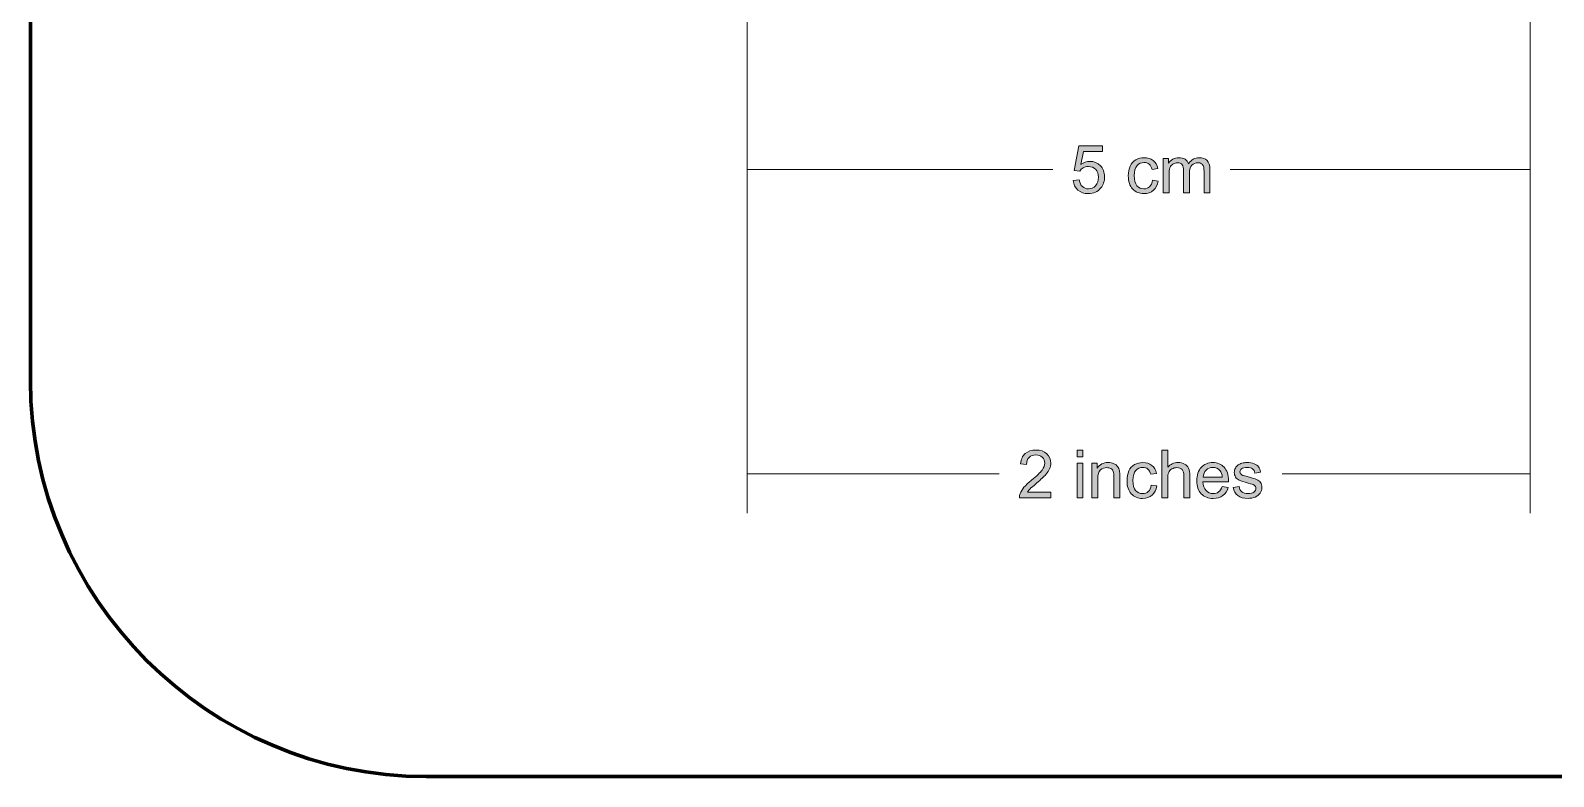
# Model space of a CAD drawing. Header units: millimetres. Extents: x 0 to 420, y -400 to 0.
# Drawn here: x -0.1 to 97.2, y -400.1 to -352.4 of the extents above; entities that cross this region are included whole.
import ezdxf

# ---------------------------------------------------------------- set-up
doc = ezdxf.new("R2010")
doc.units = ezdxf.units.MM
doc.header["$MEASUREMENT"] = 0
doc.layers.add('Layer 1', color=7, linetype='Continuous')

msp = doc.modelspace()

# ---------------------------------------------------------------- hatches: boundary and pattern name
at = {"layer": 'Layer 1', "true_color": 0x3374a9}
h = msp.add_hatch(color=155, dxfattribs=at)
edge = h.paths.add_edge_path()
edge.add_spline(control_points=[(66.537, -361.993), (66.537, -361.993), (66.927, -361.964), (66.927, -361.964), (66.956, -362.154), (67.023, -362.296), (67.127, -362.392), (67.232, -362.487), (67.359, -362.535), (67.51, -362.535), (67.691, -362.535), (67.843, -362.468), (67.966, -362.333), (68.089, -362.197), (68.15, -362.018), (68.15, -361.795), (68.15, -361.583), (68.092, -361.416), (67.974, -361.293), (67.856, -361.17), (67.7, -361.109), (67.506, -361.109), (67.385, -361.109), (67.278, -361.136), (67.182, -361.191), (67.086, -361.246), (67.012, -361.318), (66.957, -361.405), (66.957, -361.405), (66.605, -361.354), (66.605, -361.354), (66.605, -361.354), (66.897, -359.797), (66.897, -359.797), (66.897, -359.797), (68.4, -359.797), (68.4, -359.797), (68.4, -359.797), (68.4, -360.152), (68.4, -360.152), (68.4, -360.152), (67.194, -360.152), (67.194, -360.152), (67.194, -360.152), (67.033, -360.97), (67.033, -360.97), (67.214, -360.842), (67.405, -360.779), (67.604, -360.779), (67.867, -360.779), (68.09, -360.87), (68.272, -361.054), (68.453, -361.237), (68.544, -361.473), (68.544, -361.761), (68.544, -362.035), (68.464, -362.272), (68.305, -362.472), (68.111, -362.717), (67.846, -362.84), (67.51, -362.84), (67.235, -362.84), (67.01, -362.763), (66.836, -362.608), (66.662, -362.454), (66.562, -362.249), (66.537, -361.993), (66.537, -361.993), (66.537, -361.993), (66.537, -361.993)], knot_values=[0, 0, 0, 0, 1, 1, 1, 2, 2, 2, 3, 3, 3, 4, 4, 4, 5, 5, 5, 6, 6, 6, 7, 7, 7, 8, 8, 8, 9, 9, 9, 10, 10, 10, 11, 11, 11, 12, 12, 12, 13, 13, 13, 14, 14, 14, 15, 15, 15, 16, 16, 16, 17, 17, 17, 18, 18, 18, 19, 19, 19, 20, 20, 20, 21, 21, 21, 22, 22, 22, 23, 23, 23, 23], degree=3, periodic=1)
edge = h.paths.add_edge_path()
edge.add_spline(control_points=[(71.605, -361.985), (71.605, -361.985), (71.969, -362.036), (71.969, -362.036), (71.928, -362.286), (71.827, -362.482), (71.662, -362.624), (71.498, -362.765), (71.296, -362.836), (71.056, -362.836), (70.757, -362.836), (70.515, -362.738), (70.333, -362.542), (70.15, -362.346), (70.06, -362.065), (70.06, -361.699), (70.06, -361.462), (70.099, -361.255), (70.177, -361.078), (70.256, -360.901), (70.375, -360.767), (70.536, -360.679), (70.696, -360.59), (70.87, -360.546), (71.059, -360.546), (71.297, -360.546), (71.492, -360.606), (71.643, -360.726), (71.795, -360.847), (71.893, -361.018), (71.935, -361.24), (71.935, -361.24), (71.575, -361.295), (71.575, -361.295), (71.541, -361.148), (71.48, -361.037), (71.392, -360.962), (71.304, -360.888), (71.198, -360.85), (71.074, -360.85), (70.886, -360.85), (70.734, -360.918), (70.616, -361.052), (70.499, -361.186), (70.441, -361.398), (70.441, -361.689), (70.441, -361.984), (70.497, -362.197), (70.61, -362.331), (70.724, -362.464), (70.871, -362.531), (71.052, -362.531), (71.199, -362.531), (71.321, -362.487), (71.418, -362.397), (71.516, -362.308), (71.579, -362.171), (71.605, -361.985), (71.605, -361.985), (71.605, -361.985), (71.605, -361.985)], knot_values=[0, 0, 0, 0, 1, 1, 1, 2, 2, 2, 3, 3, 3, 4, 4, 4, 5, 5, 5, 6, 6, 6, 7, 7, 7, 8, 8, 8, 9, 9, 9, 10, 10, 10, 11, 11, 11, 12, 12, 12, 13, 13, 13, 14, 14, 14, 15, 15, 15, 16, 16, 16, 17, 17, 17, 18, 18, 18, 19, 19, 19, 20, 20, 20, 20], degree=3, periodic=1)
edge = h.paths.add_edge_path()
edge.add_spline(control_points=[(72.286, -362.789), (72.286, -362.789), (72.286, -360.592), (72.286, -360.592), (72.286, -360.592), (72.621, -360.592), (72.621, -360.592), (72.621, -360.592), (72.621, -360.903), (72.621, -360.903), (72.689, -360.795), (72.781, -360.709), (72.895, -360.644), (73.01, -360.578), (73.139, -360.546), (73.285, -360.546), (73.448, -360.546), (73.581, -360.58), (73.685, -360.647), (73.788, -360.714), (73.862, -360.808), (73.904, -360.93), (74.079, -360.674), (74.306, -360.546), (74.585, -360.546), (74.804, -360.546), (74.972, -360.606), (75.089, -360.726), (75.207, -360.847), (75.267, -361.033), (75.267, -361.283), (75.267, -361.283), (75.267, -362.789), (75.267, -362.789), (75.267, -362.789), (74.894, -362.789), (74.894, -362.789), (74.894, -362.789), (74.894, -361.407), (74.894, -361.407), (74.894, -361.258), (74.881, -361.151), (74.857, -361.085), (74.833, -361.02), (74.79, -360.968), (74.725, -360.928), (74.662, -360.887), (74.587, -360.868), (74.502, -360.868), (74.347, -360.868), (74.218, -360.919), (74.116, -361.021), (74.013, -361.124), (73.963, -361.289), (73.963, -361.514), (73.963, -361.514), (73.963, -362.789), (73.963, -362.789), (73.963, -362.789), (73.59, -362.789), (73.59, -362.789), (73.59, -362.789), (73.59, -361.364), (73.59, -361.364), (73.59, -361.198), (73.56, -361.074), (73.499, -360.992), (73.438, -360.909), (73.339, -360.868), (73.201, -360.868), (73.097, -360.868), (73, -360.895), (72.911, -360.95), (72.823, -361.005), (72.758, -361.085), (72.718, -361.192), (72.679, -361.298), (72.659, -361.451), (72.659, -361.651), (72.659, -361.651), (72.659, -362.789), (72.659, -362.789), (72.659, -362.789), (72.286, -362.789), (72.286, -362.789)], knot_values=[0, 0, 0, 0, 1, 1, 1, 2, 2, 2, 3, 3, 3, 4, 4, 4, 5, 5, 5, 6, 6, 6, 7, 7, 7, 8, 8, 8, 9, 9, 9, 10, 10, 10, 11, 11, 11, 12, 12, 12, 13, 13, 13, 14, 14, 14, 15, 15, 15, 16, 16, 16, 17, 17, 17, 18, 18, 18, 19, 19, 19, 20, 20, 20, 21, 21, 21, 22, 22, 22, 23, 23, 23, 24, 24, 24, 25, 25, 25, 26, 26, 26, 27, 27, 27, 28, 28, 28, 28], degree=3, periodic=1)
h = msp.add_hatch(color=155, dxfattribs=at)
edge = h.paths.add_edge_path()
edge.add_spline(control_points=[(65.111, -381.903), (65.111, -381.903), (65.111, -382.259), (65.111, -382.259), (65.111, -382.259), (63.105, -382.259), (63.105, -382.259), (63.102, -382.169), (63.117, -382.083), (63.148, -382), (63.2, -381.864), (63.283, -381.729), (63.396, -381.597), (63.51, -381.465), (63.672, -381.313), (63.883, -381.14), (64.211, -380.87), (64.434, -380.656), (64.55, -380.498), (64.667, -380.34), (64.726, -380.19), (64.726, -380.049), (64.726, -379.901), (64.673, -379.777), (64.567, -379.676), (64.461, -379.575), (64.323, -379.524), (64.153, -379.524), (63.973, -379.524), (63.829, -379.578), (63.721, -379.685), (63.613, -379.791), (63.559, -379.94), (63.558, -380.129), (63.558, -380.129), (63.177, -380.091), (63.177, -380.091), (63.203, -379.806), (63.301, -379.589), (63.472, -379.439), (63.644, -379.29), (63.873, -379.215), (64.162, -379.215), (64.452, -379.215), (64.683, -379.295), (64.852, -379.457), (65.022, -379.618), (65.107, -379.819), (65.107, -380.057), (65.107, -380.179), (65.082, -380.298), (65.032, -380.415), (64.983, -380.533), (64.9, -380.656), (64.785, -380.786), (64.67, -380.915), (64.478, -381.094), (64.212, -381.32), (63.988, -381.507), (63.844, -381.634), (63.781, -381.701), (63.717, -381.768), (63.665, -381.835), (63.623, -381.903), (63.623, -381.903), (65.111, -381.903), (65.111, -381.903), (65.111, -381.903), (65.111, -381.903), (65.111, -381.903)], knot_values=[0, 0, 0, 0, 1, 1, 1, 2, 2, 2, 3, 3, 3, 4, 4, 4, 5, 5, 5, 6, 6, 6, 7, 7, 7, 8, 8, 8, 9, 9, 9, 10, 10, 10, 11, 11, 11, 12, 12, 12, 13, 13, 13, 14, 14, 14, 15, 15, 15, 16, 16, 16, 17, 17, 17, 18, 18, 18, 19, 19, 19, 20, 20, 20, 21, 21, 21, 22, 22, 22, 23, 23, 23, 23], degree=3, periodic=1)
h.paths.add_polyline_path([(66.792, -379.651), (66.792, -379.228), (67.164, -379.228), (67.164, -379.651)])
h.paths.add_polyline_path([(66.792, -382.259), (66.792, -380.062), (67.164, -380.062), (67.164, -382.259)])
edge = h.paths.add_edge_path()
edge.add_spline(control_points=[(67.732, -382.259), (67.732, -382.259), (67.732, -380.062), (67.732, -380.062), (67.732, -380.062), (68.067, -380.062), (68.067, -380.062), (68.067, -380.062), (68.067, -380.374), (68.067, -380.374), (68.228, -380.134), (68.461, -380.015), (68.765, -380.015), (68.897, -380.015), (69.019, -380.039), (69.129, -380.086), (69.24, -380.134), (69.323, -380.196), (69.378, -380.273), (69.434, -380.35), (69.472, -380.442), (69.494, -380.548), (69.508, -380.617), (69.515, -380.737), (69.515, -380.91), (69.515, -380.91), (69.515, -382.259), (69.515, -382.259), (69.515, -382.259), (69.142, -382.259), (69.142, -382.259), (69.142, -382.259), (69.142, -380.924), (69.142, -380.924), (69.142, -380.772), (69.128, -380.659), (69.099, -380.584), (69.07, -380.509), (69.019, -380.449), (68.945, -380.404), (68.872, -380.359), (68.785, -380.337), (68.686, -380.337), (68.528, -380.337), (68.392, -380.387), (68.277, -380.488), (68.162, -380.588), (68.105, -380.779), (68.105, -381.06), (68.105, -381.06), (68.105, -382.259), (68.105, -382.259), (68.105, -382.259), (67.732, -382.259), (67.732, -382.259), (67.732, -382.259), (67.732, -382.259), (67.732, -382.259)], knot_values=[0, 0, 0, 0, 1, 1, 1, 2, 2, 2, 3, 3, 3, 4, 4, 4, 5, 5, 5, 6, 6, 6, 7, 7, 7, 8, 8, 8, 9, 9, 9, 10, 10, 10, 11, 11, 11, 12, 12, 12, 13, 13, 13, 14, 14, 14, 15, 15, 15, 16, 16, 16, 17, 17, 17, 18, 18, 18, 19, 19, 19, 19], degree=3, periodic=1)
edge = h.paths.add_edge_path()
edge.add_spline(control_points=[(71.522, -381.454), (71.522, -381.454), (71.886, -381.505), (71.886, -381.505), (71.846, -381.756), (71.744, -381.951), (71.58, -382.093), (71.415, -382.235), (71.213, -382.305), (70.974, -382.305), (70.674, -382.305), (70.433, -382.207), (70.251, -382.011), (70.068, -381.815), (69.977, -381.534), (69.977, -381.169), (69.977, -380.932), (70.016, -380.725), (70.095, -380.547), (70.173, -380.37), (70.292, -380.237), (70.453, -380.148), (70.613, -380.059), (70.787, -380.015), (70.976, -380.015), (71.214, -380.015), (71.41, -380.075), (71.561, -380.196), (71.712, -380.316), (71.81, -380.488), (71.852, -380.709), (71.852, -380.709), (71.492, -380.764), (71.492, -380.764), (71.458, -380.617), (71.397, -380.506), (71.309, -380.431), (71.221, -380.357), (71.115, -380.32), (70.991, -380.32), (70.804, -380.32), (70.651, -380.387), (70.533, -380.521), (70.416, -380.656), (70.358, -380.867), (70.358, -381.158), (70.358, -381.453), (70.414, -381.667), (70.527, -381.8), (70.641, -381.933), (70.788, -382.001), (70.969, -382.001), (71.116, -382.001), (71.238, -381.956), (71.336, -381.866), (71.434, -381.777), (71.496, -381.64), (71.522, -381.454), (71.522, -381.454), (71.522, -381.454), (71.522, -381.454)], knot_values=[0, 0, 0, 0, 1, 1, 1, 2, 2, 2, 3, 3, 3, 4, 4, 4, 5, 5, 5, 6, 6, 6, 7, 7, 7, 8, 8, 8, 9, 9, 9, 10, 10, 10, 11, 11, 11, 12, 12, 12, 13, 13, 13, 14, 14, 14, 15, 15, 15, 16, 16, 16, 17, 17, 17, 18, 18, 18, 19, 19, 19, 20, 20, 20, 20], degree=3, periodic=1)
edge = h.paths.add_edge_path()
edge.add_spline(control_points=[(72.203, -382.259), (72.203, -382.259), (72.203, -379.228), (72.203, -379.228), (72.203, -379.228), (72.576, -379.228), (72.576, -379.228), (72.576, -379.228), (72.576, -380.318), (72.576, -380.318), (72.749, -380.116), (72.967, -380.015), (73.231, -380.015), (73.392, -380.015), (73.533, -380.047), (73.653, -380.111), (73.772, -380.175), (73.857, -380.263), (73.909, -380.376), (73.96, -380.489), (73.986, -380.654), (73.986, -380.868), (73.986, -380.868), (73.986, -382.259), (73.986, -382.259), (73.986, -382.259), (73.613, -382.259), (73.613, -382.259), (73.613, -382.259), (73.613, -380.87), (73.613, -380.87), (73.613, -380.684), (73.573, -380.548), (73.493, -380.464), (73.413, -380.379), (73.3, -380.337), (73.153, -380.337), (73.044, -380.337), (72.941, -380.365), (72.844, -380.422), (72.748, -380.479), (72.679, -380.557), (72.637, -380.655), (72.597, -380.752), (72.576, -380.887), (72.576, -381.059), (72.576, -381.059), (72.576, -382.259), (72.576, -382.259), (72.576, -382.259), (72.203, -382.259), (72.203, -382.259), (72.203, -382.259), (72.203, -382.259), (72.203, -382.259)], knot_values=[0, 0, 0, 0, 1, 1, 1, 2, 2, 2, 3, 3, 3, 4, 4, 4, 5, 5, 5, 6, 6, 6, 7, 7, 7, 8, 8, 8, 9, 9, 9, 10, 10, 10, 11, 11, 11, 12, 12, 12, 13, 13, 13, 14, 14, 14, 15, 15, 15, 16, 16, 16, 17, 17, 17, 18, 18, 18, 18], degree=3, periodic=1)
edge = h.paths.add_edge_path()
edge.add_spline(control_points=[(76.056, -381.548), (76.056, -381.548), (76.442, -381.598), (76.442, -381.598), (76.382, -381.822), (76.27, -381.996), (76.106, -382.12), (75.942, -382.243), (75.733, -382.305), (75.479, -382.305), (75.158, -382.305), (74.904, -382.206), (74.717, -382.009), (74.529, -381.812), (74.435, -381.535), (74.435, -381.179), (74.435, -380.81), (74.53, -380.524), (74.719, -380.321), (74.909, -380.117), (75.155, -380.015), (75.458, -380.015), (75.751, -380.015), (75.99, -380.114), (76.176, -380.314), (76.361, -380.514), (76.454, -380.795), (76.454, -381.157), (76.454, -381.179), (76.454, -381.212), (76.452, -381.255), (76.452, -381.255), (74.816, -381.255), (74.816, -381.255), (74.83, -381.496), (74.898, -381.681), (75.021, -381.809), (75.143, -381.936), (75.296, -382.001), (75.479, -382.001), (75.615, -382.001), (75.731, -381.964), (75.827, -381.892), (75.924, -381.821), (76, -381.705), (76.056, -381.548), (76.056, -381.548), (76.056, -381.548), (76.056, -381.548)], knot_values=[0, 0, 0, 0, 1, 1, 1, 2, 2, 2, 3, 3, 3, 4, 4, 4, 5, 5, 5, 6, 6, 6, 7, 7, 7, 8, 8, 8, 9, 9, 9, 10, 10, 10, 11, 11, 11, 12, 12, 12, 13, 13, 13, 14, 14, 14, 15, 15, 15, 16, 16, 16, 16], degree=3, periodic=1)
edge = h.paths.add_edge_path()
edge.add_spline(control_points=[(74.837, -380.951), (74.837, -380.951), (76.061, -380.951), (76.061, -380.951), (76.044, -380.766), (75.997, -380.628), (75.92, -380.535), (75.802, -380.392), (75.649, -380.32), (75.46, -380.32), (75.29, -380.32), (75.146, -380.377), (75.03, -380.491), (74.914, -380.606), (74.85, -380.759), (74.837, -380.951), (74.837, -380.951), (74.837, -380.951), (74.837, -380.951)], knot_values=[0, 0, 0, 0, 1, 1, 1, 2, 2, 2, 3, 3, 3, 4, 4, 4, 5, 5, 5, 6, 6, 6, 6], degree=3, periodic=1)
edge = h.paths.add_edge_path()
edge.add_spline(control_points=[(76.764, -381.603), (76.764, -381.603), (77.132, -381.543), (77.132, -381.543), (77.153, -381.691), (77.211, -381.804), (77.305, -381.883), (77.4, -381.961), (77.533, -382.001), (77.702, -382.001), (77.873, -382.001), (78, -381.966), (78.084, -381.896), (78.166, -381.827), (78.208, -381.745), (78.208, -381.651), (78.208, -381.567), (78.17, -381.501), (78.096, -381.453), (78.044, -381.42), (77.917, -381.378), (77.715, -381.327), (77.443, -381.258), (77.254, -381.199), (77.149, -381.149), (77.043, -381.098), (76.964, -381.029), (76.91, -380.94), (76.855, -380.852), (76.828, -380.754), (76.828, -380.647), (76.828, -380.548), (76.85, -380.458), (76.895, -380.375), (76.94, -380.292), (77, -380.223), (77.077, -380.167), (77.135, -380.125), (77.214, -380.089), (77.314, -380.059), (77.414, -380.03), (77.52, -380.015), (77.635, -380.015), (77.807, -380.015), (77.958, -380.04), (78.088, -380.09), (78.218, -380.139), (78.314, -380.207), (78.376, -380.292), (78.438, -380.377), (78.481, -380.491), (78.504, -380.633), (78.504, -380.633), (78.14, -380.684), (78.14, -380.684), (78.124, -380.57), (78.076, -380.48), (77.997, -380.416), (77.918, -380.352), (77.806, -380.32), (77.662, -380.32), (77.492, -380.32), (77.369, -380.348), (77.297, -380.405), (77.224, -380.461), (77.187, -380.527), (77.187, -380.603), (77.187, -380.651), (77.202, -380.694), (77.233, -380.733), (77.263, -380.773), (77.31, -380.806), (77.375, -380.832), (77.412, -380.846), (77.521, -380.878), (77.703, -380.927), (77.966, -380.997), (78.149, -381.055), (78.253, -381.099), (78.358, -381.144), (78.44, -381.21), (78.499, -381.294), (78.559, -381.38), (78.589, -381.485), (78.589, -381.612), (78.589, -381.736), (78.553, -381.852), (78.48, -381.962), (78.407, -382.071), (78.303, -382.156), (78.167, -382.216), (78.03, -382.276), (77.875, -382.305), (77.703, -382.305), (77.418, -382.305), (77.2, -382.246), (77.051, -382.128), (76.901, -382.01), (76.806, -381.835), (76.764, -381.603)], knot_values=[0, 0, 0, 0, 1, 1, 1, 2, 2, 2, 3, 3, 3, 4, 4, 4, 5, 5, 5, 6, 6, 6, 7, 7, 7, 8, 8, 8, 9, 9, 9, 10, 10, 10, 11, 11, 11, 12, 12, 12, 13, 13, 13, 14, 14, 14, 15, 15, 15, 16, 16, 16, 17, 17, 17, 18, 18, 18, 19, 19, 19, 20, 20, 20, 21, 21, 21, 22, 22, 22, 23, 23, 23, 24, 24, 24, 25, 25, 25, 26, 26, 26, 27, 27, 27, 28, 28, 28, 29, 29, 29, 30, 30, 30, 31, 31, 31, 32, 32, 32, 33, 33, 33, 33], degree=3, periodic=1)

# ---------------------------------------------------------------- linework, layer by layer
at = {"color": 1, "lineweight": 211, "true_color": 0xff0000}
msp.add_open_spline([(25.206, -0.067), (25.206, -0.067), (394.678, -0.067), (394.678, -0.067), (408.573, -0.067), (419.942, -11.436), (419.942, -25.331), (419.942, -25.331), (419.942, -374.804), (419.942, -374.804), (419.942, -388.699), (408.573, -400.067), (394.678, -400.067), (394.678, -400.067), (25.206, -400.067), (25.206, -400.067), (11.311, -400.067), (-0.058, -388.699), (-0.058, -374.804), (-0.058, -374.804), (-0.058, -25.331), (-0.058, -25.331), (-0.058, -11.436), (11.311, -0.067), (25.206, -0.067)], degree=3, knots=[0, 0, 0, 0, 1, 1, 1, 2, 2, 2, 3, 3, 3, 4, 4, 4, 5, 5, 5, 6, 6, 6, 7, 7, 7, 8, 8, 8, 8], dxfattribs=at)
at = {"layer": 'Layer 1', "color": 155, "lineweight": 9, "true_color": 0x3374a9}
for points in [[(45.724, -301.293), (45.724, -363.793)], [(95.724, -301.293), (95.724, -363.793)], [(45.724, -320.737), (45.724, -383.237)], [(95.724, -320.737), (95.724, -383.237)], [(45.724, -361.293), (65.246, -361.293)], [(76.558, -361.293), (95.724, -361.293)], [(45.724, -380.737), (61.813, -380.737)], [(79.88, -380.737), (95.724, -380.737)]]:
    msp.add_lwpolyline(points, dxfattribs=at)
at = {"layer": 'Layer 1', "lineweight": 0}
for points in [[(66.792, -379.651), (66.792, -379.228), (67.164, -379.228), (67.164, -379.651), (66.792, -379.651), (66.792, -379.651)], [(66.792, -382.259), (66.792, -380.062), (67.164, -380.062), (67.164, -382.259), (66.792, -382.259), (66.792, -382.259)]]:
    msp.add_lwpolyline(points, dxfattribs=at)
for points, knots in [([(66.537, -361.993), (66.537, -361.993), (66.927, -361.964), (66.927, -361.964), (66.956, -362.154), (67.023, -362.296), (67.127, -362.392), (67.232, -362.487), (67.359, -362.535), (67.51, -362.535), (67.691, -362.535), (67.843, -362.468), (67.966, -362.333), (68.089, -362.197), (68.15, -362.018), (68.15, -361.795), (68.15, -361.583), (68.092, -361.416), (67.974, -361.293), (67.856, -361.17), (67.7, -361.109), (67.506, -361.109), (67.385, -361.109), (67.278, -361.136), (67.182, -361.191), (67.086, -361.246), (67.012, -361.318), (66.957, -361.405), (66.957, -361.405), (66.605, -361.354), (66.605, -361.354), (66.605, -361.354), (66.897, -359.797), (66.897, -359.797), (66.897, -359.797), (68.4, -359.797), (68.4, -359.797), (68.4, -359.797), (68.4, -360.152), (68.4, -360.152), (68.4, -360.152), (67.194, -360.152), (67.194, -360.152), (67.194, -360.152), (67.033, -360.97), (67.033, -360.97), (67.214, -360.842), (67.405, -360.779), (67.604, -360.779), (67.867, -360.779), (68.09, -360.87), (68.272, -361.054), (68.453, -361.237), (68.544, -361.473), (68.544, -361.761), (68.544, -362.035), (68.464, -362.272), (68.305, -362.472), (68.111, -362.717), (67.846, -362.84), (67.51, -362.84), (67.235, -362.84), (67.01, -362.763), (66.836, -362.608), (66.662, -362.454), (66.562, -362.249), (66.537, -361.993), (66.537, -361.993), (66.537, -361.993), (66.537, -361.993)], [0, 0, 0, 0, 1, 1, 1, 2, 2, 2, 3, 3, 3, 4, 4, 4, 5, 5, 5, 6, 6, 6, 7, 7, 7, 8, 8, 8, 9, 9, 9, 10, 10, 10, 11, 11, 11, 12, 12, 12, 13, 13, 13, 14, 14, 14, 15, 15, 15, 16, 16, 16, 17, 17, 17, 18, 18, 18, 19, 19, 19, 20, 20, 20, 21, 21, 21, 22, 22, 22, 23, 23, 23, 23]), ([(71.605, -361.985), (71.605, -361.985), (71.969, -362.036), (71.969, -362.036), (71.928, -362.286), (71.827, -362.482), (71.662, -362.624), (71.498, -362.765), (71.296, -362.836), (71.056, -362.836), (70.757, -362.836), (70.515, -362.738), (70.333, -362.542), (70.15, -362.346), (70.06, -362.065), (70.06, -361.699), (70.06, -361.462), (70.099, -361.255), (70.177, -361.078), (70.256, -360.901), (70.375, -360.767), (70.536, -360.679), (70.696, -360.59), (70.87, -360.546), (71.059, -360.546), (71.297, -360.546), (71.492, -360.606), (71.643, -360.726), (71.795, -360.847), (71.893, -361.018), (71.935, -361.24), (71.935, -361.24), (71.575, -361.295), (71.575, -361.295), (71.541, -361.148), (71.48, -361.037), (71.392, -360.962), (71.304, -360.888), (71.198, -360.85), (71.074, -360.85), (70.886, -360.85), (70.734, -360.918), (70.616, -361.052), (70.499, -361.186), (70.441, -361.398), (70.441, -361.689), (70.441, -361.984), (70.497, -362.197), (70.61, -362.331), (70.724, -362.464), (70.871, -362.531), (71.052, -362.531), (71.199, -362.531), (71.321, -362.487), (71.418, -362.397), (71.516, -362.308), (71.579, -362.171), (71.605, -361.985), (71.605, -361.985), (71.605, -361.985), (71.605, -361.985)], [0, 0, 0, 0, 1, 1, 1, 2, 2, 2, 3, 3, 3, 4, 4, 4, 5, 5, 5, 6, 6, 6, 7, 7, 7, 8, 8, 8, 9, 9, 9, 10, 10, 10, 11, 11, 11, 12, 12, 12, 13, 13, 13, 14, 14, 14, 15, 15, 15, 16, 16, 16, 17, 17, 17, 18, 18, 18, 19, 19, 19, 20, 20, 20, 20]), ([(72.286, -362.789), (72.286, -362.789), (72.286, -360.592), (72.286, -360.592), (72.286, -360.592), (72.621, -360.592), (72.621, -360.592), (72.621, -360.592), (72.621, -360.903), (72.621, -360.903), (72.689, -360.795), (72.781, -360.709), (72.895, -360.644), (73.01, -360.578), (73.139, -360.546), (73.285, -360.546), (73.448, -360.546), (73.581, -360.58), (73.685, -360.647), (73.788, -360.714), (73.862, -360.808), (73.904, -360.93), (74.079, -360.674), (74.306, -360.546), (74.585, -360.546), (74.804, -360.546), (74.972, -360.606), (75.089, -360.726), (75.207, -360.847), (75.267, -361.033), (75.267, -361.283), (75.267, -361.283), (75.267, -362.789), (75.267, -362.789), (75.267, -362.789), (74.894, -362.789), (74.894, -362.789), (74.894, -362.789), (74.894, -361.407), (74.894, -361.407), (74.894, -361.258), (74.881, -361.151), (74.857, -361.085), (74.833, -361.02), (74.79, -360.968), (74.725, -360.928), (74.662, -360.887), (74.587, -360.868), (74.502, -360.868), (74.347, -360.868), (74.218, -360.919), (74.116, -361.021), (74.013, -361.124), (73.963, -361.289), (73.963, -361.514), (73.963, -361.514), (73.963, -362.789), (73.963, -362.789), (73.963, -362.789), (73.59, -362.789), (73.59, -362.789), (73.59, -362.789), (73.59, -361.364), (73.59, -361.364), (73.59, -361.198), (73.56, -361.074), (73.499, -360.992), (73.438, -360.909), (73.339, -360.868), (73.201, -360.868), (73.097, -360.868), (73, -360.895), (72.911, -360.95), (72.823, -361.005), (72.758, -361.085), (72.718, -361.192), (72.679, -361.298), (72.659, -361.451), (72.659, -361.651), (72.659, -361.651), (72.659, -362.789), (72.659, -362.789), (72.659, -362.789), (72.286, -362.789), (72.286, -362.789)], [0, 0, 0, 0, 1, 1, 1, 2, 2, 2, 3, 3, 3, 4, 4, 4, 5, 5, 5, 6, 6, 6, 7, 7, 7, 8, 8, 8, 9, 9, 9, 10, 10, 10, 11, 11, 11, 12, 12, 12, 13, 13, 13, 14, 14, 14, 15, 15, 15, 16, 16, 16, 17, 17, 17, 18, 18, 18, 19, 19, 19, 20, 20, 20, 21, 21, 21, 22, 22, 22, 23, 23, 23, 24, 24, 24, 25, 25, 25, 26, 26, 26, 27, 27, 27, 28, 28, 28, 28]), ([(65.111, -381.903), (65.111, -381.903), (65.111, -382.259), (65.111, -382.259), (65.111, -382.259), (63.105, -382.259), (63.105, -382.259), (63.102, -382.169), (63.117, -382.083), (63.148, -382), (63.2, -381.864), (63.283, -381.729), (63.396, -381.597), (63.51, -381.465), (63.672, -381.313), (63.883, -381.14), (64.211, -380.87), (64.434, -380.656), (64.55, -380.498), (64.667, -380.34), (64.726, -380.19), (64.726, -380.049), (64.726, -379.901), (64.673, -379.777), (64.567, -379.676), (64.461, -379.575), (64.323, -379.524), (64.153, -379.524), (63.973, -379.524), (63.829, -379.578), (63.721, -379.685), (63.613, -379.791), (63.559, -379.94), (63.558, -380.129), (63.558, -380.129), (63.177, -380.091), (63.177, -380.091), (63.203, -379.806), (63.301, -379.589), (63.472, -379.439), (63.644, -379.29), (63.873, -379.215), (64.162, -379.215), (64.452, -379.215), (64.683, -379.295), (64.852, -379.457), (65.022, -379.618), (65.107, -379.819), (65.107, -380.057), (65.107, -380.179), (65.082, -380.298), (65.032, -380.415), (64.983, -380.533), (64.9, -380.656), (64.785, -380.786), (64.67, -380.915), (64.478, -381.094), (64.212, -381.32), (63.988, -381.507), (63.844, -381.634), (63.781, -381.701), (63.717, -381.768), (63.665, -381.835), (63.623, -381.903), (63.623, -381.903), (65.111, -381.903), (65.111, -381.903), (65.111, -381.903), (65.111, -381.903), (65.111, -381.903)], [0, 0, 0, 0, 1, 1, 1, 2, 2, 2, 3, 3, 3, 4, 4, 4, 5, 5, 5, 6, 6, 6, 7, 7, 7, 8, 8, 8, 9, 9, 9, 10, 10, 10, 11, 11, 11, 12, 12, 12, 13, 13, 13, 14, 14, 14, 15, 15, 15, 16, 16, 16, 17, 17, 17, 18, 18, 18, 19, 19, 19, 20, 20, 20, 21, 21, 21, 22, 22, 22, 23, 23, 23, 23]), ([(72.203, -382.259), (72.203, -382.259), (72.203, -379.228), (72.203, -379.228), (72.203, -379.228), (72.576, -379.228), (72.576, -379.228), (72.576, -379.228), (72.576, -380.318), (72.576, -380.318), (72.749, -380.116), (72.967, -380.015), (73.231, -380.015), (73.392, -380.015), (73.533, -380.047), (73.653, -380.111), (73.772, -380.175), (73.857, -380.263), (73.909, -380.376), (73.96, -380.489), (73.986, -380.654), (73.986, -380.868), (73.986, -380.868), (73.986, -382.259), (73.986, -382.259), (73.986, -382.259), (73.613, -382.259), (73.613, -382.259), (73.613, -382.259), (73.613, -380.87), (73.613, -380.87), (73.613, -380.684), (73.573, -380.548), (73.493, -380.464), (73.413, -380.379), (73.3, -380.337), (73.153, -380.337), (73.044, -380.337), (72.941, -380.365), (72.844, -380.422), (72.748, -380.479), (72.679, -380.557), (72.637, -380.655), (72.597, -380.752), (72.576, -380.887), (72.576, -381.059), (72.576, -381.059), (72.576, -382.259), (72.576, -382.259), (72.576, -382.259), (72.203, -382.259), (72.203, -382.259), (72.203, -382.259), (72.203, -382.259), (72.203, -382.259)], [0, 0, 0, 0, 1, 1, 1, 2, 2, 2, 3, 3, 3, 4, 4, 4, 5, 5, 5, 6, 6, 6, 7, 7, 7, 8, 8, 8, 9, 9, 9, 10, 10, 10, 11, 11, 11, 12, 12, 12, 13, 13, 13, 14, 14, 14, 15, 15, 15, 16, 16, 16, 17, 17, 17, 18, 18, 18, 18]), ([(67.732, -382.259), (67.732, -382.259), (67.732, -380.062), (67.732, -380.062), (67.732, -380.062), (68.067, -380.062), (68.067, -380.062), (68.067, -380.062), (68.067, -380.374), (68.067, -380.374), (68.228, -380.134), (68.461, -380.015), (68.765, -380.015), (68.897, -380.015), (69.019, -380.039), (69.129, -380.086), (69.24, -380.134), (69.323, -380.196), (69.378, -380.273), (69.434, -380.35), (69.472, -380.442), (69.494, -380.548), (69.508, -380.617), (69.515, -380.737), (69.515, -380.91), (69.515, -380.91), (69.515, -382.259), (69.515, -382.259), (69.515, -382.259), (69.142, -382.259), (69.142, -382.259), (69.142, -382.259), (69.142, -380.924), (69.142, -380.924), (69.142, -380.772), (69.128, -380.659), (69.099, -380.584), (69.07, -380.509), (69.019, -380.449), (68.945, -380.404), (68.872, -380.359), (68.785, -380.337), (68.686, -380.337), (68.528, -380.337), (68.392, -380.387), (68.277, -380.488), (68.162, -380.588), (68.105, -380.779), (68.105, -381.06), (68.105, -381.06), (68.105, -382.259), (68.105, -382.259), (68.105, -382.259), (67.732, -382.259), (67.732, -382.259), (67.732, -382.259), (67.732, -382.259), (67.732, -382.259)], [0, 0, 0, 0, 1, 1, 1, 2, 2, 2, 3, 3, 3, 4, 4, 4, 5, 5, 5, 6, 6, 6, 7, 7, 7, 8, 8, 8, 9, 9, 9, 10, 10, 10, 11, 11, 11, 12, 12, 12, 13, 13, 13, 14, 14, 14, 15, 15, 15, 16, 16, 16, 17, 17, 17, 18, 18, 18, 19, 19, 19, 19]), ([(71.522, -381.454), (71.522, -381.454), (71.886, -381.505), (71.886, -381.505), (71.846, -381.756), (71.744, -381.951), (71.58, -382.093), (71.415, -382.235), (71.213, -382.305), (70.974, -382.305), (70.674, -382.305), (70.433, -382.207), (70.251, -382.011), (70.068, -381.815), (69.977, -381.534), (69.977, -381.169), (69.977, -380.932), (70.016, -380.725), (70.095, -380.547), (70.173, -380.37), (70.292, -380.237), (70.453, -380.148), (70.613, -380.059), (70.787, -380.015), (70.976, -380.015), (71.214, -380.015), (71.41, -380.075), (71.561, -380.196), (71.712, -380.316), (71.81, -380.488), (71.852, -380.709), (71.852, -380.709), (71.492, -380.764), (71.492, -380.764), (71.458, -380.617), (71.397, -380.506), (71.309, -380.431), (71.221, -380.357), (71.115, -380.32), (70.991, -380.32), (70.804, -380.32), (70.651, -380.387), (70.533, -380.521), (70.416, -380.656), (70.358, -380.867), (70.358, -381.158), (70.358, -381.453), (70.414, -381.667), (70.527, -381.8), (70.641, -381.933), (70.788, -382.001), (70.969, -382.001), (71.116, -382.001), (71.238, -381.956), (71.336, -381.866), (71.434, -381.777), (71.496, -381.64), (71.522, -381.454), (71.522, -381.454), (71.522, -381.454), (71.522, -381.454)], [0, 0, 0, 0, 1, 1, 1, 2, 2, 2, 3, 3, 3, 4, 4, 4, 5, 5, 5, 6, 6, 6, 7, 7, 7, 8, 8, 8, 9, 9, 9, 10, 10, 10, 11, 11, 11, 12, 12, 12, 13, 13, 13, 14, 14, 14, 15, 15, 15, 16, 16, 16, 17, 17, 17, 18, 18, 18, 19, 19, 19, 20, 20, 20, 20]), ([(76.056, -381.548), (76.056, -381.548), (76.442, -381.598), (76.442, -381.598), (76.382, -381.822), (76.27, -381.996), (76.106, -382.12), (75.942, -382.243), (75.733, -382.305), (75.479, -382.305), (75.158, -382.305), (74.904, -382.206), (74.717, -382.009), (74.529, -381.812), (74.435, -381.535), (74.435, -381.179), (74.435, -380.81), (74.53, -380.524), (74.719, -380.321), (74.909, -380.117), (75.155, -380.015), (75.458, -380.015), (75.751, -380.015), (75.99, -380.114), (76.176, -380.314), (76.361, -380.514), (76.454, -380.795), (76.454, -381.157), (76.454, -381.179), (76.454, -381.212), (76.452, -381.255), (76.452, -381.255), (74.816, -381.255), (74.816, -381.255), (74.83, -381.496), (74.898, -381.681), (75.021, -381.809), (75.143, -381.936), (75.296, -382.001), (75.479, -382.001), (75.615, -382.001), (75.731, -381.964), (75.827, -381.892), (75.924, -381.821), (76, -381.705), (76.056, -381.548), (76.056, -381.548), (76.056, -381.548), (76.056, -381.548)], [0, 0, 0, 0, 1, 1, 1, 2, 2, 2, 3, 3, 3, 4, 4, 4, 5, 5, 5, 6, 6, 6, 7, 7, 7, 8, 8, 8, 9, 9, 9, 10, 10, 10, 11, 11, 11, 12, 12, 12, 13, 13, 13, 14, 14, 14, 15, 15, 15, 16, 16, 16, 16]), ([(74.837, -380.951), (74.837, -380.951), (76.061, -380.951), (76.061, -380.951), (76.044, -380.766), (75.997, -380.628), (75.92, -380.535), (75.802, -380.392), (75.649, -380.32), (75.46, -380.32), (75.29, -380.32), (75.146, -380.377), (75.03, -380.491), (74.914, -380.606), (74.85, -380.759), (74.837, -380.951), (74.837, -380.951), (74.837, -380.951), (74.837, -380.951)], [0, 0, 0, 0, 1, 1, 1, 2, 2, 2, 3, 3, 3, 4, 4, 4, 5, 5, 5, 6, 6, 6, 6]), ([(76.764, -381.603), (76.764, -381.603), (77.132, -381.543), (77.132, -381.543), (77.153, -381.691), (77.211, -381.804), (77.305, -381.883), (77.4, -381.961), (77.533, -382.001), (77.702, -382.001), (77.873, -382.001), (78, -381.966), (78.084, -381.896), (78.166, -381.827), (78.208, -381.745), (78.208, -381.651), (78.208, -381.567), (78.17, -381.501), (78.096, -381.453), (78.044, -381.42), (77.917, -381.378), (77.715, -381.327), (77.443, -381.258), (77.254, -381.199), (77.149, -381.149), (77.043, -381.098), (76.964, -381.029), (76.91, -380.94), (76.855, -380.852), (76.828, -380.754), (76.828, -380.647), (76.828, -380.548), (76.85, -380.458), (76.895, -380.375), (76.94, -380.292), (77, -380.223), (77.077, -380.167), (77.135, -380.125), (77.214, -380.089), (77.314, -380.059), (77.414, -380.03), (77.52, -380.015), (77.635, -380.015), (77.807, -380.015), (77.958, -380.04), (78.088, -380.09), (78.218, -380.139), (78.314, -380.207), (78.376, -380.292), (78.438, -380.377), (78.481, -380.491), (78.504, -380.633), (78.504, -380.633), (78.14, -380.684), (78.14, -380.684), (78.124, -380.57), (78.076, -380.48), (77.997, -380.416), (77.918, -380.352), (77.806, -380.32), (77.662, -380.32), (77.492, -380.32), (77.369, -380.348), (77.297, -380.405), (77.224, -380.461), (77.187, -380.527), (77.187, -380.603), (77.187, -380.651), (77.202, -380.694), (77.233, -380.733), (77.263, -380.773), (77.31, -380.806), (77.375, -380.832), (77.412, -380.846), (77.521, -380.878), (77.703, -380.927), (77.966, -380.997), (78.149, -381.055), (78.253, -381.099), (78.358, -381.144), (78.44, -381.21), (78.499, -381.294), (78.559, -381.38), (78.589, -381.485), (78.589, -381.612), (78.589, -381.736), (78.553, -381.852), (78.48, -381.962), (78.407, -382.071), (78.303, -382.156), (78.167, -382.216), (78.03, -382.276), (77.875, -382.305), (77.703, -382.305), (77.418, -382.305), (77.2, -382.246), (77.051, -382.128), (76.901, -382.01), (76.806, -381.835), (76.764, -381.603)], [0, 0, 0, 0, 1, 1, 1, 2, 2, 2, 3, 3, 3, 4, 4, 4, 5, 5, 5, 6, 6, 6, 7, 7, 7, 8, 8, 8, 9, 9, 9, 10, 10, 10, 11, 11, 11, 12, 12, 12, 13, 13, 13, 14, 14, 14, 15, 15, 15, 16, 16, 16, 17, 17, 17, 18, 18, 18, 19, 19, 19, 20, 20, 20, 21, 21, 21, 22, 22, 22, 23, 23, 23, 24, 24, 24, 25, 25, 25, 26, 26, 26, 27, 27, 27, 28, 28, 28, 29, 29, 29, 30, 30, 30, 31, 31, 31, 32, 32, 32, 33, 33, 33, 33])]:
    msp.add_open_spline(points, degree=3, knots=knots, dxfattribs=at)

doc.saveas('drawing.dxf')
